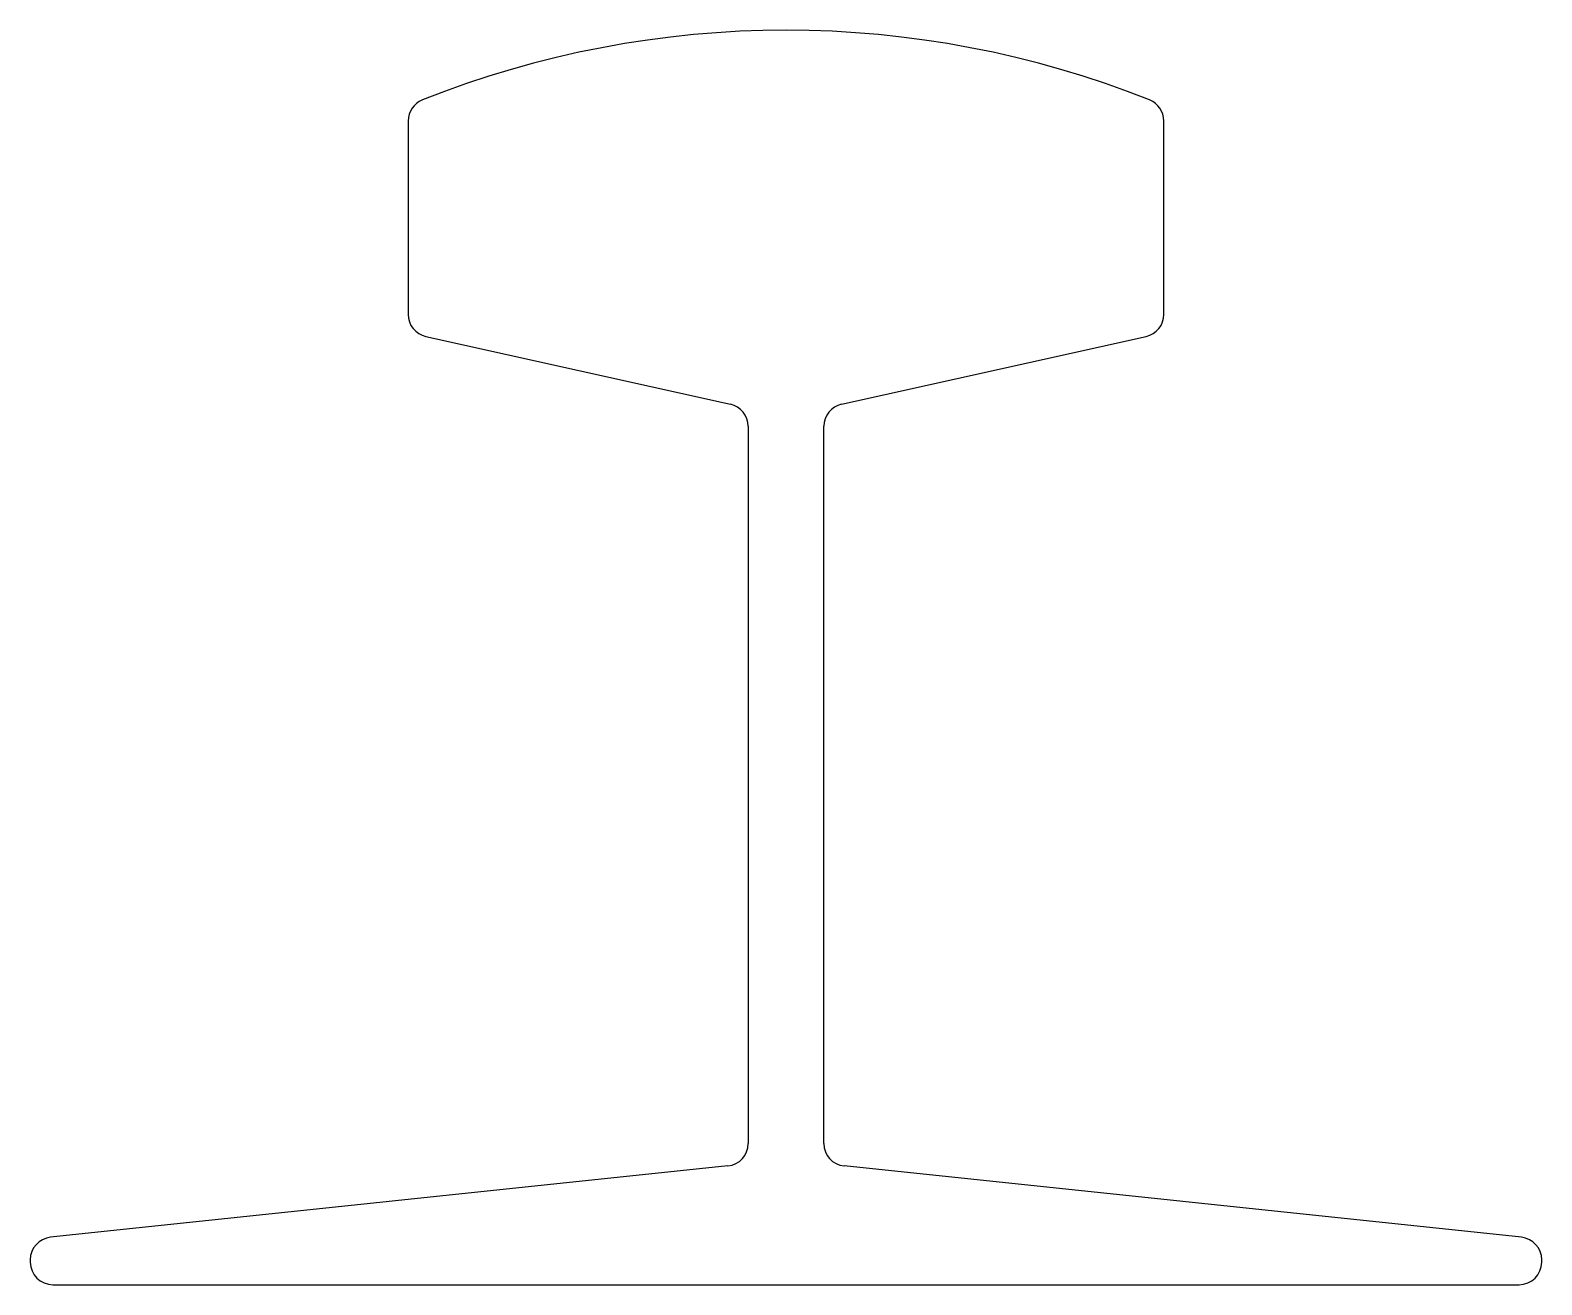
# Model space of a CAD drawing. Header units: metres. Extents: x -100 to 100, y 0 to 166.
import ezdxf

# ---------------------------------------------------------------- set-up
doc = ezdxf.new("R2010")
doc.units = ezdxf.units.M

msp = doc.modelspace()

# ---------------------------------------------------------------- linework, layer by layer
at = {"layer": 'PARAMETRIX'}
for p, q in [((-50, 153.983), (-50, 128.4065)), ((50, 128.4065), (50, 153.983)), ((-47.6508, 125.478), (-7.3492, 116.522)), ((7.3492, 116.522), (47.6508, 125.478)), ((-5, 113.5935), (-5, 18.7008)), ((5, 18.7008), (5, 113.5935)), ((-7.6859, 15.7173), (-97.3141, 6.2827)), ((97.3141, 6.2827), (7.6859, 15.7173)), ((-100, 3.2992), (-100, 3)), ((100, 3), (100, 3.2992)), ((-97, 0), (97, 0))]:
    msp.add_line(p, q, dxfattribs=at)
for centre, radius, start, end in [((0, 36), 130, 68.2795, 111.7205), ((-47, 153.983), 3, 111.7205, 180), ((47, 153.983), 3, 0, 68.2795), ((-47, 128.4065), 3, 180, 257.4712), ((47, 128.4065), 3, 282.5288, 0), ((-8, 113.5935), 3, 0, 77.4712), ((8, 113.5935), 3, 102.5288, 180), ((-8, 18.7008), 3, 276.009, 360), ((8, 18.7008), 3, 180, 263.991), ((-97, 3.2992), 3, 96.009, 180), ((97, 3.2992), 3, 360, 83.991), ((-97, 3), 3, 180, 270), ((97, 3), 3, 270, 360)]:
    msp.add_arc(centre, radius, start, end, dxfattribs=at)

doc.saveas('drawing.dxf')
